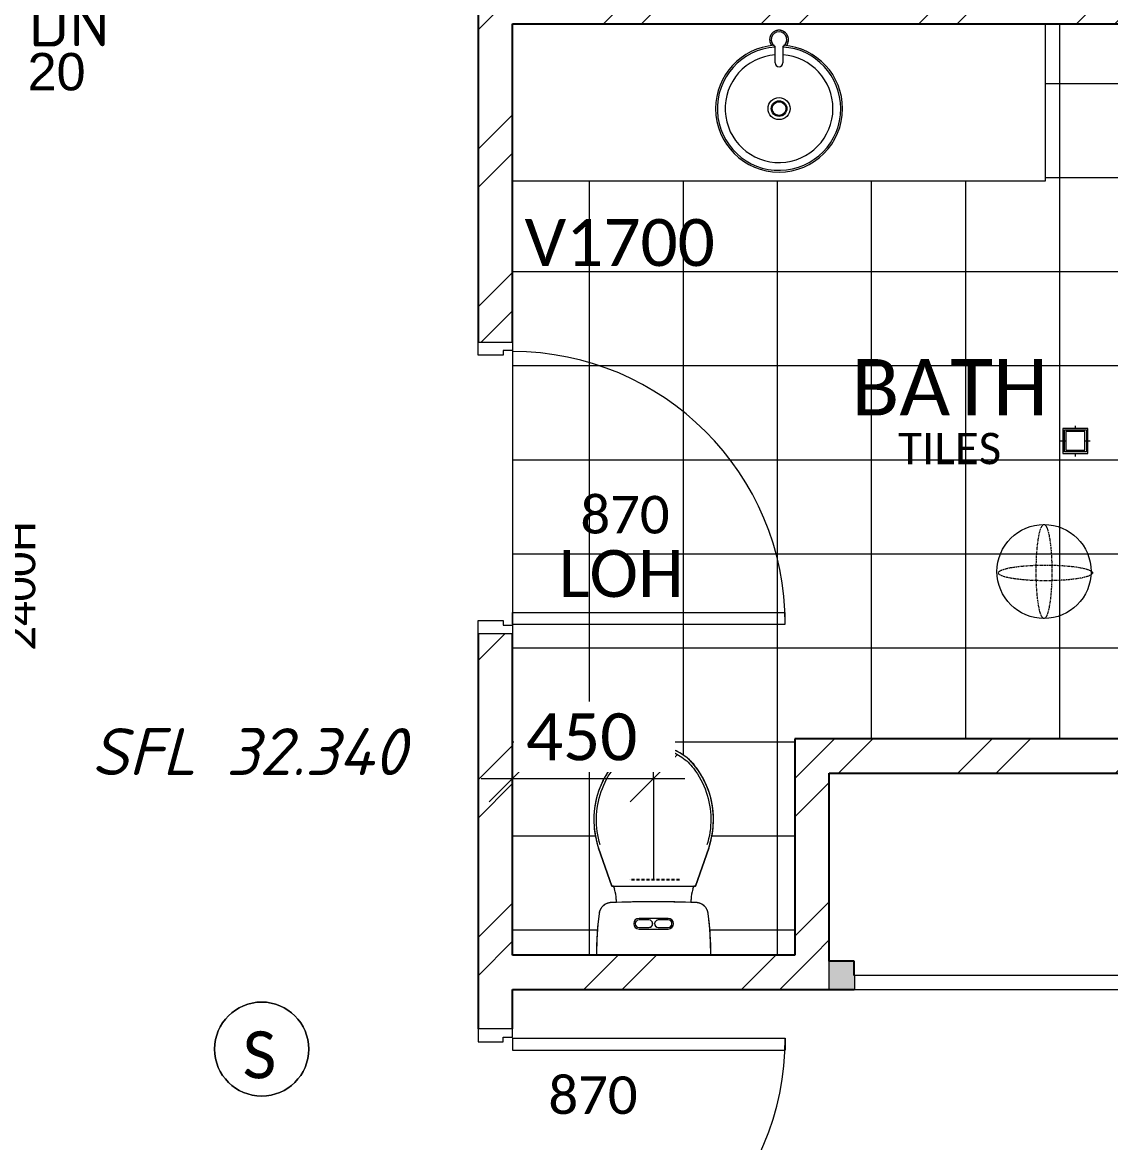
# Model space of a CAD drawing. Header units: millimetres. Extents: x 20072 to 46909, y 1130 to 33990.
# Drawn here: x 34312 to 37783, y 12481 to 16054 of the extents above; entities that cross this region are included whole.
import ezdxf

# ---------------------------------------------------------------- set-up
doc = ezdxf.new("R2010")
doc.units = ezdxf.units.MM
doc.linetypes.add('Dash Dot 3_8_', pattern=[15.875, 9.525, -3.175, 0, -3.175])
doc.linetypes.add('Overhead', pattern=[3.96875, 2.38125, -1.5875])
for name, color, linetype, lineweight in [('A-ANNO-DIMS', 211, 'Continuous', 9), ('A-ANNO-DIMS-100', 211, 'Continuous', 9), ('A-ANNO-IDEN', 131, 'Continuous', 9), ('A-AREA-IDEN', 2, 'Continuous', 9), ('A-DETL', 90, 'Continuous', 9), ('A-DETL-THIN', 151, 'Continuous', 9), ('A-DOOR', 31, 'Continuous', 9), ('A-DOOR-FRAM', 31, 'Continuous', 18), ('A-DOOR-IDEN', 31, 'Continuous', 9), ('A-DOOR-OPNG', 31, 'Continuous', 9), ('A-FLOR', 192, 'Continuous', 9), ('A-FLOR-OVHD', 1, 'Overhead', 9), ('A-FLOR-PATT', 8, 'Continuous', 9), ('A-GENM-IDEN', 13, 'Continuous', 9), ('A-WALL', 113, 'Continuous', 9), ('A-WALL-PATT', 111, 'Continuous', 25), ('E-ELEC-FIXT', 91, 'Continuous', 9), ('G-ANNO-DIMS', 111, 'Continuous', 9), ('G-ANNO-TEXT', 231, 'Continuous', 9), ('I-WALL', 2, 'Continuous', 9), ('P-SANR-FIXT', 6, 'Continuous', 9), ('S-STRS-ANNO', 31, 'Continuous', 9), ('S-STRS-IDEN', 31, 'Continuous', 9)]:
    doc.layers.add(name, color=color, linetype=linetype, lineweight=lineweight)
doc.styles.add('Arial', font='arial.ttf', dxfattribs={"height": 119.0625})
doc.styles.add('Calibri', font='calibri.ttf', dxfattribs={"height": 100})
doc.styles.add('Calibri Light', font='calibril.ttf', dxfattribs={"height": 100})
doc.styles.add('Calibri_1', font='calibri.ttf', dxfattribs={"height": 150})
doc.styles.add('Calibri_2', font='calibri.ttf', dxfattribs={"height": 180})
doc.styles.add('Calibri_3', font='calibri.ttf', dxfattribs={"height": 120})
doc.styles.add('ISOCPEUR', font='ISOCPEUR.ttf', dxfattribs={"height": 150})
doc.styles.add('ISOCPEUR_I', font='', dxfattribs={"height": 150})
doc.styles.get('ISOCPEUR_I').set_extended_font_data('ISOCPEUR', italic=True)
doc.dimstyles.new('1_5mm_Calibri_Orange', dxfattribs={"dimscale": 304.8, "dimtxt": 176.602264, "dimasz": 0.492126, "dimexe": 0.328084, "dimexo": 0.0625, "dimgap": 0, "dimtad": 1, "dimdec": 0, "dimzin": 0, "dimdsep": 46, "dimtxsty": 'Calibri_1', "dimblk1": 'OBLIQUE', "dimblk2": 'OBLIQUE', "dimsah": 1, "dimcen": 0.09, "dimdle": 0.328084, "dimazin": 0, "dimtfac": 1, "dimtdec": 4, "dimtix": 1, "dimtmove": 0, "dimatfit": 3, "dimfxl": 0.984252, "dimfxlon": 1, "dimtvp": 1, "dimtfill": 1, "dimtolj": 1, "dimtzin": 0, "dimarcsym": 2})
pattern_1 = [(45, (0, 0), (-251.4472, 251.4472), []), (45, (0, 381), (-251.4472, 251.4472), [])]

# ---------------------------------------------------------------- blocks, each defined once
blk = doc.blocks.new('Single - Timber Frame  - 870x2400-2599501-2_ MID GROUND FLOOR')
at = {"layer": 'A-DOOR'}
for p, q in [((397, -55), (397, -925)), ((435, -55), (397, -55)), ((435, -55), (435, -925)), ((435, -925), (397, -925))]:
    blk.add_line(p, q, dxfattribs=at)
at = {"layer": 'A-DOOR-FRAM'}
for p, q in [((-423, 55), (-465, 55)), ((-465, 55), (-465, -55)), ((-423, -25), (-423, 55)), ((465, 55), (423, 55)), ((423, 55), (423, -25)), ((465, -55), (465, 55)), ((-438, -55), (-438, -25)), ((-438, -25), (-423, -25)), ((423, -25), (438, -25)), ((438, -25), (438, -55)), ((-465, -55), (-438, -55)), ((438, -55), (465, -55))]:
    blk.add_line(p, q, dxfattribs=at)
at = {"layer": 'A-DOOR-OPNG'}
blk.add_arc((435, -55), 870, 180, 270, dxfattribs=at)
blk = doc.blocks.new('Single - Timber Frame  - 870x2400-2599487-2_ MID GROUND FLOOR')
at = {"layer": 'A-DOOR'}
for p, q in [((435, 925), (397, 925)), ((397, 55), (397, 925)), ((435, 55), (435, 925)), ((435, 55), (397, 55))]:
    blk.add_line(p, q, dxfattribs=at)
at = {"layer": 'A-DOOR-FRAM'}
for p, q in [((-465, 55), (-438, 55)), ((-465, -55), (-465, 55)), ((-438, 55), (-438, 25)), ((438, 55), (465, 55)), ((438, 25), (438, 55)), ((465, 55), (465, -55)), ((-438, 25), (-423, 25)), ((-423, 25), (-423, -55)), ((423, 25), (438, 25)), ((423, -55), (423, 25)), ((-423, -55), (-465, -55)), ((465, -55), (423, -55))]:
    blk.add_line(p, q, dxfattribs=at)
at = {"layer": 'A-DOOR-OPNG'}
blk.add_arc((435, 55), 870, 90, 180, dxfattribs=at)
blk = doc.blocks.new('Toilet _ Wall  Hosted 3-D_ - Type 1-2658576-2_ MID GROUND FLOOR')
at = {"layer": 'P-SANR-FIXT'}
for p, q in [((-8.8, 275), (-50.6, 396.4)), ((-50.6, 396.4), (-8.8, 275)), ((-8.8, 275), (-50.6, 396.4)), ((300.6, 396.4), (258.8, 275)), ((258.8, 275), (300.6, 396.4)), ((300.6, 396.4), (258.8, 275)), ((-3.5, 275), (-8.8, 275)), ((-3.5, 275), (0, 264.8)), ((253.2, 274), (-3.2, 274)), ((253.2, 274), (-3.2, 274)), ((-3.2, 274), (0, 264.8)), ((7.1, 275), (242.9, 275)), ((250, 264.8), (253.5, 275)), ((250, 264.8), (253.2, 274)), ((258.8, 275), (253.5, 275)), ((5.5, 232.2), (5.5, 223)), ((5.5, 232.2), (5.5, 222.7)), ((244.5, 223), (244.5, 232.2)), ((244.5, 222.7), (244.5, 232.2)), ((171.5, 172), (78.5, 172)), ((110, 167), (78.5, 167)), ((78.5, 143), (110, 143)), ((171.5, 167), (140, 167)), ((140, 143), (171.5, 143)), ((78.5, 138), (171.5, 138))]:
    blk.add_line(p, q, dxfattribs=at)
at = {"layer": 'P-SANR-FIXT', "flags": 128}
for points in [[(258.9, 655.7), (254.7, 661), (250.3, 666.1), (245.7, 671), (240.9, 675.7), (235.9, 680.3), (230.8, 684.6), (225.5, 688.7), (220, 692.6), (214.4, 696.3), (208.6, 699.8), (202.7, 703), (196.6, 706), (190.5, 708.7), (184.2, 711.2), (177.9, 713.5), (171.5, 715.5), (165, 717.2), (158.4, 718.7), (151.8, 719.9), (145.1, 720.8), (138.4, 721.5), (131.7, 721.9), (125, 722), (118.2, 721.9), (111.5, 721.5), (104.8, 720.8), (98.1, 719.8), (91.5, 718.6), (85, 717.2), (78.5, 715.4), (72, 713.4), (65.7, 711.2), (59.4, 708.7), (53.3, 706), (47.2, 703), (41.3, 699.7), (35.6, 696.3), (29.9, 692.6), (24.5, 688.7), (19.1, 684.5), (14, 680.2), (9, 675.7), (4.2, 670.9), (-0.3, 666), (-4.7, 660.9), (-8.9, 655.7)], [(-2.3, 650.7), (1.7, 655.7), (5.9, 660.5), (10.3, 665.2), (14.8, 669.7), (19.5, 674), (24.4, 678.1), (29.5, 682.1), (34.7, 685.8), (40, 689.3), (45.5, 692.6), (51.1, 695.6), (56.9, 698.5), (62.7, 701.1), (68.7, 703.5), (74.7, 705.6), (80.8, 707.5), (87, 709.1), (93.3, 710.5), (99.5, 711.7), (105.9, 712.6), (112.3, 713.2), (118.6, 713.6), (122.9, 713.7)], [(125.8, 713.7), (131.4, 713.6), (137.8, 713.2), (144.2, 712.6), (150.5, 711.7), (156.8, 710.5), (163, 709.1), (169.2, 707.5), (175.3, 705.6), (181.4, 703.4), (187.3, 701.1), (193.2, 698.5), (198.9, 695.6), (204.5, 692.6), (210, 689.3), (215.3, 685.8), (220.6, 682), (225.6, 678.1), (230.5, 674), (235.2, 669.7), (239.8, 665.2), (244.1, 660.5), (248.3, 655.6), (252.3, 650.7)], [(-8.9, 655.7), (-15.4, 646.7), (-21.6, 637.5), (-27.5, 628), (-32.9, 618.3), (-38, 608.4), (-42.6, 598.2), (-46.9, 587.9), (-50.7, 577.5), (-54.1, 566.9), (-57.1, 556.2), (-59.6, 545.3), (-61.7, 534.4), (-63.4, 523.4), (-64.6, 512.3), (-65.4, 501.2), (-65.8, 490.1), (-65.7, 479), (-65.1, 467.9), (-64.1, 456.8), (-62.7, 445.7), (-60.8, 434.8), (-58.5, 423.9), (-55.8, 413.1), (-52.6, 402.4), (-50.6, 396.4)], [(-45.2, 406.6), (-48.2, 416.9), (-50.8, 427.4), (-53, 438), (-54.8, 448.6), (-56.1, 459.4), (-57, 470.1), (-57.4, 480.9), (-57.5, 491.7), (-57.1, 502.5), (-56.2, 513.3), (-55, 524), (-53.3, 534.7), (-51.2, 545.2), (-48.6, 555.7), (-45.7, 566.1), (-42.3, 576.4), (-38.5, 586.5), (-34.3, 596.5), (-29.8, 606.2), (-24.8, 615.8), (-19.5, 625.2), (-13.7, 634.4), (-7.7, 643.3), (-2.3, 650.7)], [(252.3, 650.7), (258.6, 641.9), (264.7, 633), (270.3, 623.8), (275.6, 614.4), (280.5, 604.7), (285, 594.9), (289.1, 584.9), (292.8, 574.8), (296.1, 564.5), (299, 554.1), (301.5, 543.6), (303.6, 533), (305.2, 522.3), (306.4, 511.6), (307.1, 500.8), (307.5, 490), (307.4, 479.2), (306.9, 468.4), (305.9, 457.7), (304.5, 447), (302.7, 436.3), (300.5, 425.8), (297.8, 415.3), (295.2, 406.6)], [(300.6, 396.4), (304, 406.9), (307, 417.7), (309.6, 428.5), (311.7, 439.4), (313.4, 450.4), (314.6, 461.5), (315.4, 472.6), (315.8, 483.7), (315.7, 494.9), (315.2, 506), (314.2, 517.1), (312.8, 528.1), (310.9, 539.1), (308.6, 550), (305.9, 560.8), (302.7, 571.4), (299.1, 582), (295.1, 592.3), (290.7, 602.6), (285.9, 612.6), (280.6, 622.4), (275, 632), (269, 641.4), (262.7, 650.6), (258.9, 655.7)], [(-8.8, 275), (-8.4, 275), (-7.2, 275), (-5.3, 275), (-2.8, 275), (0.2, 275), (3.6, 275), (7.1, 275)], [(242.9, 275), (246.4, 275), (249.8, 275), (252.8, 275), (255.3, 275), (257.2, 275), (258.4, 275), (258.8, 275)], [(-10, 222.4), (-11.7, 222.3), (-13.3, 222.2), (-14.9, 221.9), (-16.5, 221.7), (-18.1, 221.3), (-19.7, 220.9), (-21.3, 220.4), (-22.8, 219.9), (-24.4, 219.2), (-25.9, 218.6), (-27.3, 217.9), (-28.8, 217.1), (-30.2, 216.2), (-31.6, 215.3), (-32.9, 214.4), (-34.2, 213.4), (-35.4, 212.3), (-36.7, 211.2), (-37.8, 210.1), (-38.9, 208.9), (-40, 207.6), (-41, 206.4), (-42, 205), (-42.9, 203.7), (-43.8, 202.3), (-44.6, 200.8), (-45.3, 199.4), (-46, 197.9), (-46.7, 196.4), (-47.2, 194.8), (-47.7, 193.3), (-48.2, 191.7), (-48.5, 190.1), (-48.9, 188.5), (-49.1, 186.9), (-49.1, 186.6)], [(-10, 222.4), (-11.7, 222.3), (-13.3, 222.2), (-14.9, 221.9), (-16.5, 221.7), (-18.1, 221.3), (-19.7, 220.9), (-21.3, 220.4), (-22.8, 219.9), (-24.4, 219.2), (-25.9, 218.6), (-27.3, 217.9), (-28.8, 217.1), (-30.2, 216.2), (-31.6, 215.3), (-32.9, 214.4), (-34.2, 213.4), (-35.4, 212.3), (-36.7, 211.2), (-37.8, 210.1), (-38.9, 208.9), (-40, 207.6), (-41, 206.4), (-42, 205), (-42.9, 203.7), (-43.8, 202.3), (-44.6, 200.8), (-45.3, 199.4), (-46, 197.9), (-46.7, 196.4), (-47.2, 194.8), (-47.7, 193.3), (-48.2, 191.7), (-48.5, 190.1), (-48.9, 188.5), (-49.1, 186.9)], [(260, 222.4), (118.5, 225), (-10, 222.4)], [(121.6, 224.9), (118.5, 225), (-10, 222.4)], [(299.1, 186.6), (298.9, 188.3), (298.6, 189.9), (298.2, 191.5), (297.8, 193.1), (297.3, 194.6), (296.7, 196.2), (296.1, 197.7), (295.4, 199.2), (294.7, 200.6), (293.9, 202.1), (293.1, 203.5), (292.1, 204.8), (291.2, 206.2), (290.2, 207.5), (289.1, 208.7), (288, 209.9), (286.8, 211.1), (285.6, 212.2), (284.4, 213.2), (283.1, 214.2), (281.7, 215.2), (280.4, 216.1), (279, 217), (277.5, 217.7), (276.1, 218.5), (274.6, 219.2), (273.1, 219.8), (271.5, 220.3), (269.9, 220.8), (268.4, 221.2), (266.8, 221.6), (265.2, 221.9), (263.5, 222.1), (261.9, 222.3), (260.3, 222.4), (260, 222.4)], [(299.1, 186.6), (298.9, 188.3), (298.6, 189.9), (298.2, 191.5), (297.8, 193.1), (297.3, 194.6), (296.7, 196.2), (296.1, 197.7), (295.4, 199.2), (294.7, 200.6), (293.9, 202.1), (293.1, 203.5), (292.1, 204.8), (291.2, 206.2), (290.2, 207.5), (289.1, 208.7), (288, 209.9), (286.8, 211.1), (285.6, 212.2), (284.4, 213.2), (283.1, 214.2), (281.7, 215.2), (280.4, 216.1), (279, 217), (277.5, 217.7), (276.1, 218.5), (274.6, 219.2), (273.1, 219.8), (271.5, 220.3), (269.9, 220.8), (268.4, 221.2), (266.8, 221.6), (265.2, 221.9), (263.5, 222.1), (261.9, 222.3), (260.3, 222.4)], [(-49.1, 186.6), (-53.6, 145.3), (-56.4, 103.8), (-57.5, 62.2), (-57.5, 55)], [(-49.1, 186.6), (-53.6, 145.3), (-54.7, 128.1)], [(307.5, 55), (306.7, 96.6), (304.2, 138.1), (300, 179.5), (299.1, 186.6)], [(304.9, 126.7), (304.2, 138.1), (300, 179.5), (299.1, 186.6)], [(-55.6, 115.2), (-56.4, 103.8), (-57.5, 62.2), (-57.5, 55)], [(307.5, 55), (306.7, 96.6), (305.6, 113.8)]]:
    blk.add_lwpolyline(points, dxfattribs=at)
at = {"layer": 'P-SANR-FIXT'}
for centre, radius, start, end in [((125, 553.7), 168.3, 37.3018, 142.6982), ((212.5, 487), 278.3, 142.6982, 199.0186), ((212.5, 487), 278.3, 142.6982, 153.9623), ((37.5, 487), 278.3, 340.9814, 37.3018), ((37.5, 487), 278.3, 26.0377, 37.3018), ((212.5, 487), 278.3, 187.7545, 199.0186), ((37.5, 487), 278.3, 340.9814, 352.2455), ((-94.5, 232.2), 100, 360, 19.0186), ((-94.5, 232.2), 100, 360, 19.0186), ((344.5, 232.2), 100, 160.9814, 180), ((344.5, 232.2), 100, 160.9814, 180), ((-8.5, 181.5), 41, 92.186, 172.728), ((-8.5, 181.5), 41, 105.6119, 109.4086), ((125, -3315), 3540, 87.814, 92.186), ((258.5, 181.5), 41, 7.272, 87.814), ((258.5, 181.5), 41, 70.817, 74.3881), ((982.5, 55), 1040, 172.728, 180), ((-8.5, 181.5), 41, 155.731, 159.3021), ((-8.5, 181.5), 41, 132.457, 134.7599), ((258.5, 181.5), 41, 47.543, 49.9332), ((258.5, 181.5), 41, 20.6979, 24.4946), ((-732.5, 55), 1040, 0, 7.272), ((78.5, 155), 17, 90, 270), ((78.5, 155), 12, 90, 270), ((78.5, 155), 12, 90, 270), ((110, 155), 12, 270, 90), ((110, 155), 12, 270, 300), ((110, 155), 12, 330, 60), ((140, 155), 12, 90, 270), ((140, 155), 12, 150, 240), ((140, 155), 12, 105, 135), ((171.5, 155), 17, 270, 90), ((171.5, 155), 12, 270, 90), ((171.5, 155), 12, 270, 60)]:
    blk.add_arc(centre, radius, start, end, dxfattribs=at)
blk = doc.blocks.new('Vanity_Optional_Plinth - Standard Depth-2457422-2_ MID GROUND FLOOR')
at = {"layer": 'P-SANR-FIXT'}
for p, q in [((903.8, -297.9), (903.8, 202.1)), ((-796.2, -297.9), (903.8, -297.9))]:
    blk.add_line(p, q, dxfattribs=at)
blk.add_circle((53.8, -67.9), 25, dxfattribs=at)
blk = doc.blocks.new('RC-Tap Mixer horizontal face - Bath_ Shr Set-1083017-2_ MID GROUND FLOOR')
at = {"layer": 'P-SANR-FIXT'}
for p, q in [((-20, -15), (-20, -19)), ((-12.5, -74.1), (-12.5, -21.7)), ((12.5, -21.7), (12.5, -74.1)), ((20, -19), (20, -15))]:
    blk.add_line(p, q, dxfattribs=at)
at = {"layer": 'P-SANR-FIXT', "flags": 128}
for points in [[(0, 30), (-1.2, 30), (-2.4, 29.9), (-3.6, 29.8), (-4.8, 29.6), (-6, 29.4), (-7.1, 29.1), (-8.3, 28.8), (-9.4, 28.5), (-10.6, 28.1), (-11.7, 27.6), (-12.8, 27.1), (-13.9, 26.6), (-14.9, 26), (-15.9, 25.4), (-16.9, 24.8), (-17.9, 24.1), (-18.9, 23.3), (-19.8, 22.6), (-20.7, 21.7), (-21.5, 20.9), (-22.3, 20), (-23.1, 19.1), (-23.9, 18.2), (-24.6, 17.2), (-25.2, 16.2), (-25.9, 15.2), (-26.5, 14.1), (-27, 13.1), (-27.5, 12), (-28, 10.9), (-28.4, 9.7), (-28.7, 8.6), (-29.1, 7.4), (-29.3, 6.3), (-29.6, 5.1), (-29.7, 3.9), (-29.9, 2.7), (-30, 1.5), (-30, 0.3), (-30, -0.9), (-29.9, -2.1), (-29.8, -3.3), (-29.7, -4.5), (-29.5, -5.6), (-29.2, -6.8), (-28.9, -8), (-28.6, -9.1), (-28.2, -10.3), (-27.8, -11.4), (-27.3, -12.5), (-26.8, -13.6), (-26.2, -14.6), (-25.6, -15.7), (-24.9, -16.7), (-24.3, -17.7), (-23.5, -18.6)], [(23.1, -19.1), (23.9, -18.2), (24.6, -17.2), (25.2, -16.2), (25.9, -15.2), (26.5, -14.1), (27, -13.1), (27.5, -12), (28, -10.9), (28.4, -9.7), (28.7, -8.6), (29.1, -7.4), (29.3, -6.3), (29.6, -5.1), (29.7, -3.9), (29.9, -2.7), (30, -1.5), (30, -0.3), (30, 0.9), (29.9, 2.1), (29.8, 3.3), (29.7, 4.5), (29.5, 5.6), (29.2, 6.8), (28.9, 8), (28.6, 9.1), (28.2, 10.3), (27.8, 11.4), (27.3, 12.5), (26.8, 13.6), (26.2, 14.6), (25.6, 15.7), (24.9, 16.7), (24.3, 17.7), (23.5, 18.6), (22.8, 19.5), (22, 20.4), (21.1, 21.3), (20.3, 22.1), (19.4, 22.9), (18.4, 23.7), (17.5, 24.4), (16.5, 25.1), (15.5, 25.7), (14.4, 26.3), (13.4, 26.9), (12.3, 27.4), (11.2, 27.8), (10, 28.3), (8.9, 28.6), (7.8, 29), (6.6, 29.3), (5.4, 29.5), (4.2, 29.7), (3, 29.8), (1.8, 29.9), (0.6, 30), (0, 30)]]:
    blk.add_lwpolyline(points, dxfattribs=at)
at = {"layer": 'P-SANR-FIXT'}
for centre, radius, start, end in [((0, 0), 30, 151.7213, 167.3118), ((0, 0), 25, 90, 240), ((0, 0), 25, 156.7609, 169.3835), ((0, 0), 25, 157.9693, 169.3835), ((0, 0), 25, 153.4349, 164.0852), ((0, 0), 30, 120.7313, 132.0992), ((0, 0), 25, 126, 134.0395), ((0, 0), 25, 126, 134.0395), ((0, 0), 25, 121.7175, 130.992), ((0, 0), 30, 90, 98.8196), ((0, 0), 30, 81.1804, 90), ((0, 0), 25, 300, 90), ((0, 0), 25, 49.008, 58.2825), ((0, 0), 25, 45.9605, 54), ((0, 0), 25, 45.9605, 54), ((0, 0), 30, 47.9008, 59.2687), ((0, 0), 25, 15.9148, 26.5651), ((0, 0), 25, 10.6165, 23.2391), ((0, 0), 25, 10.6165, 22.0307), ((0, 0), 30, 12.8825, 22.2676), ((0, 0), 30, 192.8825, 202.2676), ((0, 0), 25, 185.1524, 195.9185), ((0, 0), 25, 190.6941, 203.346), ((0, 0), 25, 192.0883, 203.346), ((0, 0), 25, 213.4819, 216.8699), ((0, 0), 25, 225.9718, 230.403), ((0, 0), 25, 309.597, 314.0282), ((0, 0), 25, 323.1301, 326.5181), ((0, 0), 25, 336.654, 349.3059), ((0, 0), 25, 336.654, 347.9117), ((0, 0), 25, 344.0815, 354.8476), ((0, 0), 30, 332.9495, 347.3118), ((0, -74.1), 12.5, 180, 360)]:
    blk.add_arc(centre, radius, start, end, dxfattribs=at)
blk = doc.blocks.new('3 panel robe door _stretchable_ - 2400-2340459-2_ MID GROUND FLOOR')
at = {"layer": 'A-DOOR', "lineweight": 18}
for p, q in [((-458.2, 45), (-1358.2, 45)), ((-1358.2, 45), (-1358.2, 0)), ((-458.2, 0), (-458.2, 45)), ((1341.8, 45), (441.8, 45)), ((441.8, 45), (441.8, 0)), ((1341.8, 0), (1341.8, 45)), ((-1358.2, 0), (-458.2, 0)), ((441.8, 0), (-458.2, 0)), ((-458.2, 0), (-458.2, -45)), ((441.8, -45), (441.8, 0)), ((441.8, 0), (1341.8, 0)), ((-458.2, -45), (441.8, -45))]:
    blk.add_line(p, q, dxfattribs=at)
blk = doc.blocks.new('Smoke Alarm - Smoke Alarm-1911059-2_ MID GROUND FLOOR')
at = {"layer": 'E-ELEC-FIXT'}
blk.add_circle((0, 0), 150, dxfattribs=at)
for start, end in [(360, 180), (180, 360)]:
    blk.add_arc((0, 0), 150, start, end, dxfattribs=at)
blk = doc.blocks.new('874300W_BK_File_Rfa_151277_ori_2016Sep14134925 - Artisan 405 Round Above Counter - 0 Tap Holes-2537396-2_ MID GROUND FLOOR')
at = {"layer": 'P-SANR-FIXT'}
for radius in [35, 22]:
    blk.add_circle((0, 0), radius, dxfattribs=at)
for radius, start, end in [(202.5, 94.3052, 180), (196.9, 93.6853, 360), (196.9, 360, 86.3629), (202.5, 360, 85.6948), (171.9, 94.2357, 360), (171.9, 360, 85.7643), (202.5, 180, 360)]:
    blk.add_arc((0, 0), radius, start, end, dxfattribs=at)
blk = doc.blocks.new('tile grate 80 - 1000x80-2561614-2_ MID GROUND FLOOR')
at = {"layer": 'P-SANR-FIXT'}
for p, q in [((-107.6, 40), (-187.6, 40)), ((-187.6, 40), (-187.6, -40)), ((-147.6, 40), (-147.6, 48.5)), ((-107.6, -40), (-107.6, 40)), ((-182.6, -35), (-182.6, 35)), ((-182.6, 35), (-112.6, 35)), ((-177.6, 30), (-177.6, -30)), ((-117.6, 30), (-177.6, 30)), ((-147.6, 30), (-147.6, 35)), ((-117.6, -30), (-117.6, 30)), ((-112.6, 35), (-112.6, -35)), ((-197.6, 0), (-187.6, 0)), ((-182.6, 0), (-177.6, 0)), ((-112.6, -35), (-182.6, -35)), ((-177.6, -30), (-117.6, -30)), ((-147.6, -35), (-147.6, -30)), ((-117.6, 0), (-112.6, 0)), ((-107.6, 0), (-99.9, 0)), ((-187.6, -40), (-107.6, -40)), ((-147.6, -50), (-147.6, -40))]:
    blk.add_line(p, q, dxfattribs=at)
blk = doc.blocks.new('DIMBLOCK131-2_ MID GROUND FLOOR')
at = {"layer": 'A-ANNO-DIMS-100'}
for p, q in [((35875.4, 13642.7), (35875.4, 13942.7)), ((36325.4, 13642.7), (36325.4, 13742.7)), ((35875.4, 13642.7), (35950.4, 13717.7)), ((36325.4, 13642.7), (36400.4, 13717.7)), ((35775.4, 13642.7), (36425.4, 13642.7)), ((35875.4, 13642.7), (35800.4, 13567.7)), ((35875.4, 13642.7), (35875.4, 13542.7)), ((36325.4, 13642.7), (36250.4, 13567.7)), ((36325.4, 13642.7), (36325.4, 13319.9))]:
    blk.add_line(p, q, dxfattribs=at)
at = {"layer": 'A-ANNO-DIMS-100', "color": 0, "insert": (35918.1, 13850.6), "char_height": 150, "width": 437.742, "attachment_point": 1, "line_spacing_factor": 1.158048, "style": 'Calibri_1', "bg_fill": 3, "box_fill_scale": 1.25, "bg_fill_color": 9, "bg_fill_true_color": 13158600, "bg_fill_transparency": 0}
blk.add_mtext('450', dxfattribs=at)
blk = doc.blocks.new('_Oblique')
at = {"color": 0, "linetype": 'ByBlock', "lineweight": -2}
blk.add_line((-0.5, -0.5), (0.5, 0.5), dxfattribs=at)

msp = doc.modelspace()

# ---------------------------------------------------------------- hatches: boundary and pattern name
at = {"layer": 'A-FLOR-PATT'}
h = msp.add_hatch(dxfattribs=at)
h.set_pattern_fill('FP_3', color=256, style=0, pattern_type=2)
h.set_pattern_definition([(0, (37920.45, 14659.46), (0, 300), []), (90, (37920.45, 14659.46), (-300, 2e-14), [])])
h.paths.add_polyline_path([(35875.4, 13079.5), (36142.9, 13079.5), (36146.6, 13161.7), (36152.5, 13214.2), (36159.7, 13230.4), (36173.1, 13242.1), (36190.6, 13246.9), (36205.9, 13247.2), (36205.2, 13265.4), (36204.5, 13273.2), (36196.9, 13299.5), (36191.7, 13299.5), (36147.4, 13431), (36137.2, 13474), (36135.5, 13501.1), (36135.7, 13532.7), (36140, 13563.2), (36145.9, 13588.3), (36160.8, 13628.4), (36165.8, 13638.4), (36195.1, 13683.8), (36223.6, 13712), (36254.4, 13730.1), (36266.6, 13735.4), (36290.1, 13742.1), (36310.1, 13745.4), (36325.4, 13746.3), (36352.6, 13743.9), (36379.9, 13736.8), (36391.9, 13732.6), (36423.8, 13714.2), (36433.6, 13706.8), (36444.1, 13696), (36462.1, 13675.6), (36489.6, 13629.8), (36502.7, 13595.1), (36507.1, 13582.1), (36512.4, 13555.4), (36515.7, 13527.8), (36514.6, 13488.3), (36512.2, 13467.9), (36497.4, 13410.2), (36458.8, 13299.5), (36453.6, 13298.5), (36450.4, 13289.2), (36446.4, 13273.2), (36445, 13247.2), (36464.7, 13245.7), (36480.2, 13240.5), (36493.4, 13227.8), (36499.6, 13211), (36506.4, 13128.2), (36507.9, 13079.5), (36775.4, 13079.5), (36775.4, 13769.5), (38675.4, 13769.5), (38675.4, 16049.5), (37575.4, 16049.5), (37575.4, 15549.5), (35875.4, 15549.5), (35875.4, 13383.2)])
h.paths.add_polyline_path([(36186.7, 13207.9), (36186, 13208.9), (36186, 13208.2)])
h.paths.add_polyline_path([(36189.8, 13211.1), (36190.3, 13211.9), (36189.8, 13211.4)])
h.paths.add_polyline_path([(39714.9, 13769.5), (39714.9, 16049.5), (39216.7, 16049.5), (39216.7, 16046.5), (39206.8, 16046.5), (39207.6, 16020.2), (39244, 16019.7), (39250.8, 16016.1), (39257, 16006.5), (39272.3, 16004.1), (39285, 16000.3), (39294.1, 15995.4), (39297.1, 15992.6), (39299.4, 15986.9), (39299.4, 15972.8), (39297, 15967), (39289.9, 15961.7), (39278.7, 15957.3), (39264.4, 15954.1), (39248, 15952.5), (39225.5, 15952.9), (39206.8, 15955.6), (39191.2, 15960.6), (39185.4, 15963.9), (39185.4, 15949.5), (39700.4, 15949.5), (39700.4, 15869.5), (39185.4, 15869.5), (39185.4, 15811.1), (39216.6, 15804.5), (39245, 15790.3), (39269, 15769.4), (39287.9, 15740.3), (39297.6, 15713.1), (39300.3, 15681.5), (39295, 15650.1), (39282, 15621.1), (39262, 15596.3), (39236.5, 15577.4), (39207, 15565.5), (39175.4, 15561.5), (39143.9, 15565.5), (39114.4, 15577.4), (39088.8, 15596.3), (39068.9, 15621.1), (39055.9, 15650.1), (39050.5, 15681.5), (39053.3, 15713.1), (39064, 15743.1), (39081.9, 15769.4), (39105.9, 15790.3), (39134.3, 15804.5), (39165.4, 15811.1), (39165.4, 15869.5), (38700.4, 15869.5), (38700.4, 13769.5)])
h.paths.add_polyline_path([(38245.8, 14464.5), (38195, 14464.5), (38133.5, 14469.9), (38073.8, 14485.8), (38017.7, 14512), (37967.1, 14547.4), (37923.4, 14591.1), (37888, 14641.8), (37861.8, 14697.8), (37845.8, 14757.5), (37840.4, 14819.1), (37840.4, 15609.9), (37845.8, 15671.4), (37861.8, 15731.1), (37888, 15787.2), (37923.4, 15837.8), (37967.1, 15881.5), (38017.7, 15917), (38073.8, 15943.1), (38133.5, 15959.1), (38195, 15964.5), (38245.8, 15964.5), (38307.4, 15959.1), (38367.1, 15943.1), (38423.1, 15917), (38473.8, 15881.5), (38518.6, 15836.2), (38552.9, 15787.2), (38579.1, 15731.1), (38595.1, 15671.4), (38600.4, 15609.9), (38600.4, 14819.1), (38595.1, 14757.5), (38579.1, 14697.8), (38552.9, 14641.8), (38517.5, 14591.1), (38473.8, 14547.4), (38423.1, 14512), (38367.1, 14485.8), (38307.4, 14469.9)])
h.paths.add_polyline_path([(37710.4, 14679.5), (37630.4, 14679.5), (37630.4, 14759.5), (37710.4, 14759.5), (37710.4, 14684.5)])
h.paths.add_polyline_path([(37705.4, 14684.5), (37705.4, 14754.5), (37635.4, 14754.5), (37635.4, 14684.5), (37700.4, 14684.5)])
h.paths.add_polyline_path([(37700.4, 14689.5), (37640.4, 14689.5), (37640.4, 14749.5), (37700.4, 14749.5)])
h.paths.add_polyline_path([(39695.4, 15874.5), (39695.4, 15944.5), (39185.4, 15944.5), (39185.4, 15939.5), (39690.4, 15939.5), (39690.4, 15879.5), (39185.4, 15879.5), (39185.4, 15874.5), (39690.4, 15874.5)])
h.paths.add_polyline_path([(38710.4, 15874.5), (39165.4, 15874.5), (39165.4, 15879.5), (38710.4, 15879.5), (38710.4, 15939.5), (39165.4, 15939.5), (39165.4, 15944.5), (38705.4, 15944.5), (38705.4, 15874.5)])
h.paths.add_polyline_path([(38872.1, 15949.5), (39165.4, 15949.5), (39165.4, 15990), (39160.6, 15995.7), (39158.7, 16002.9), (39160.2, 16010.3), (39164.8, 16016.4), (39168, 16018.5), (39176.7, 16020.2), (39176.7, 16046.5), (39166.7, 16046.5), (39166.7, 16049.5), (38700.4, 16049.5), (38700.4, 15949.5), (38710.4, 15949.5)])
at = {"layer": 'A-WALL-PATT', "lineweight": 9}
h = msp.add_hatch(dxfattribs=at)
h.set_pattern_fill('FP_1', color=256, style=0, pattern_type=2)
h.set_pattern_definition(pattern_1)
h.paths.add_polyline_path([(35875.4, 9859.5), (35875.4, 11914.5), (35765.4, 11914.5), (35765.4, 9859.5)])
h.paths.add_polyline_path([(35765.4, 12844.5), (35875.4, 12844.5), (35875.4, 14104.5), (35765.4, 14104.5), (35765.4, 12911.8)])
h.paths.add_polyline_path([(35845.4, 15034.5), (35875.4, 15034.5), (35875.4, 16879.5), (35765.4, 16879.5), (35765.4, 15034.5)])
h.paths.add_polyline_path([(35845.4, 17659.5), (35875.4, 17659.5), (35875.4, 23089.5), (35765.4, 23089.5), (35765.4, 17659.5)])
h = msp.add_hatch(dxfattribs=at)
h.set_pattern_fill('FP_1', color=256, style=0, pattern_type=2)
h.set_pattern_definition(pattern_1)
h.paths.add_polyline_path([(39310.4, 16049.5), (39310.4, 16159.5), (35875.4, 16159.5), (35875.4, 16049.5), (39225.5, 16049.5)])
h = msp.add_hatch(dxfattribs=at)
h.set_pattern_fill('FP_1', color=256, style=0, pattern_type=2)
h.set_pattern_definition(pattern_1)
h.paths.add_polyline_path([(36775.4, 13079.5), (36885.4, 13079.5), (36885.4, 13769.5), (36775.4, 13769.5), (36775.4, 13383.2)])
h = msp.add_hatch(dxfattribs=at)
h.set_pattern_fill('FP_1', color=256, style=0, pattern_type=2)
h.set_pattern_definition(pattern_1)
h.paths.add_polyline_path([(36885.4, 13659.5), (39714.9, 13659.5), (39714.9, 13769.5), (36885.4, 13769.5)])
h = msp.add_hatch(dxfattribs=at)
h.set_pattern_fill('FP_1', color=256, style=0, pattern_type=2)
h.set_pattern_definition(pattern_1)
h.paths.add_polyline_path([(35875.4, 12969.5), (36885.4, 12969.5), (36885.4, 13079.5), (35875.4, 13079.5)])
h = msp.add_hatch(color=256, dxfattribs=at)
h.paths.add_polyline_path([(39665.4, 12969.5), (39714.9, 12969.5), (39714.9, 13059.5), (39665.4, 13059.5), (39665.4, 13014.5)])
h.paths.add_polyline_path([(36965.4, 12969.5), (36965.4, 13059.5), (36885.4, 13059.5), (36885.4, 12969.5)])

# ---------------------------------------------------------------- linework, layer by layer
at = {"layer": 'A-DETL', "linetype": 'Dash Dot 3_8_', "lineweight": 25}
msp.add_line((36408, 13319.5), (36248, 13319.5), dxfattribs=at)
at = {"layer": 'A-DETL-THIN'}
msp.add_circle((37570.4, 14302.9), 150, dxfattribs=at)
at = {"layer": 'A-FLOR'}
msp.add_line((35875.4, 15007.5), (35875.4, 14131.5), dxfattribs=at)
at = {"layer": 'A-FLOR-OVHD'}
for centre, major_axis in [((37570.4, 14302.9), (0, 150)), ((37575, 14298.4), (150, 0))]:
    msp.add_ellipse(centre, major_axis=major_axis, ratio=0.166667, dxfattribs=at)
at = {"layer": 'A-WALL', "lineweight": 25}
for p, q in [((35765.4, 16879.5), (35765.4, 15034.5)), ((35875.4, 15034.5), (35875.4, 16049.5)), ((35875.4, 16049.5), (39166.7, 16049.5)), ((35765.4, 14104.5), (35765.4, 12844.5)), ((35875.4, 13079.5), (35875.4, 14104.5)), ((36775.4, 13769.5), (36775.4, 13079.5)), ((39714.9, 13769.5), (36775.4, 13769.5)), ((36885.4, 13059.5), (36885.4, 13659.5)), ((36885.4, 13659.5), (39714.9, 13659.5)), ((36775.4, 13079.5), (35875.4, 13079.5)), ((35875.4, 12844.5), (35875.4, 12969.5)), ((35875.4, 12969.5), (36885.4, 12969.5))]:
    msp.add_line(p, q, dxfattribs=at)
at = {"layer": 'A-WALL'}
msp.add_line((36885.4, 12969.5), (36885.4, 13059.5), dxfattribs=at)
at = {"layer": 'I-WALL', "lineweight": 25}
for p, q in [((36965.4, 13059.5), (36885.4, 13059.5)), ((36965.4, 13014.5), (36965.4, 13059.5)), ((36885.4, 12969.5), (36965.4, 12969.5))]:
    msp.add_line(p, q, dxfattribs=at)

# ---------------------------------------------------------------- block references
at = {"layer": 'A-DOOR'}
for name, p, rotation in [('Single - Timber Frame  - 870x2400-2599487-2_ MID GROUND FLOOR', (35820.4, 14569.5), 269.9999999999999), ('3 panel robe door _stretchable_ - 2400-2340459-2_ MID GROUND FLOOR', (38307.3, 13014.5), 180), ('Single - Timber Frame  - 870x2400-2599501-2_ MID GROUND FLOOR', (35820.4, 12379.5), 89.99999999999991)]:
    msp.add_blockref(name, p, dxfattribs=dict(at, rotation=rotation))
at = {"layer": 'E-ELEC-FIXT'}
msp.add_blockref('Smoke Alarm - Smoke Alarm-1911059-2_ MID GROUND FLOOR', (35075.4, 12779.5), dxfattribs=at)
at = {"layer": 'P-SANR-FIXT'}
for name, p in [('Vanity_Optional_Plinth - Standard Depth-2457422-2_ MID GROUND FLOOR', (36671.7, 15847.4)), ('RC-Tap Mixer horizontal face - Bath_ Shr Set-1083017-2_ MID GROUND FLOOR', (36725.4, 15999.5)), ('874300W_BK_File_Rfa_151277_ori_2016Sep14134925 - Artisan 405 Round Above Counter - 0 Tap Holes-2537396-2_ MID GROUND FLOOR', (36725.4, 15779.5)), ('tile grate 80 - 1000x80-2561614-2_ MID GROUND FLOOR', (37818, 14719.5)), ('Toilet _ Wall  Hosted 3-D_ - Type 1-2658576-2_ MID GROUND FLOOR', (36200.4, 13024.5))]:
    msp.add_blockref(name, p, dxfattribs=at)

# ---------------------------------------------------------------- texts
at = {"layer": 'A-ANNO-IDEN', "insert": (35014.8, 12836.1), "char_height": 150, "width": 136.287, "attachment_point": 1, "style": 'Calibri_1'}
msp.add_mtext('S', dxfattribs=at)
at = {"layer": 'A-AREA-IDEN', "attachment_point": 1}
for s, insert, char_height, width, style in [('BATH', (36956.4, 14980.6), 180, 769.62, 'Calibri_2'), ('TILES', (37105.4, 14745.2), 100, 408.861, 'Calibri Light')]:
    msp.add_mtext(s, dxfattribs=dict(at, insert=insert, char_height=char_height, width=width, style=style))
at = {"layer": 'A-DOOR-IDEN', "char_height": 120, "width": 360.759, "attachment_point": 1, "style": 'Calibri_3'}
for insert in [(36092, 14544.2), (35989.9, 12692.4)]:
    msp.add_mtext('870', dxfattribs=dict(at, insert=insert))
at = {"layer": 'A-GENM-IDEN', "insert": (34253.5, 14049.8), "char_height": 100, "width": 505.063, "attachment_point": 1, "rotation": 90, "style": 'Calibri'}
msp.add_mtext('2400H', dxfattribs=at)
at = {"layer": 'G-ANNO-TEXT', "color": 11, "insert": (35914, 15427.3), "char_height": 150, "width": 777.637, "attachment_point": 1, "style": 'Calibri_1'}
msp.add_mtext('V1700', dxfattribs=at)
at = {"layer": 'G-ANNO-TEXT', "color": 7, "insert": (36022.6, 14371.4), "char_height": 150, "width": 513.08, "attachment_point": 1, "style": 'Calibri_1'}
msp.add_mtext('LOH', dxfattribs=at)
at = {"layer": 'S-STRS-ANNO', "insert": (34328.9, 15956.8), "char_height": 119.06, "width": 219.776, "attachment_point": 1, "line_spacing_factor": 0.941778, "style": 'Arial'}
msp.add_mtext('20', dxfattribs=at)
at = {"layer": 'S-STRS-IDEN', "insert": (34332.5, 16127.8), "char_height": 150, "width": 286.069, "attachment_point": 1, "line_spacing_factor": 1.135194, "style": 'ISOCPEUR'}
msp.add_mtext('DN', dxfattribs=at)

# ---------------------------------------------------------------- next in the draw order: texts
at = {"layer": 'G-ANNO-DIMS', "insert": (34531.9, 13803.5), "char_height": 150, "width": 1193.029, "attachment_point": 1, "line_spacing_factor": 1.135194, "style": 'ISOCPEUR_I', "bg_fill": 3, "box_fill_scale": 1.25, "bg_fill_color": 9, "bg_fill_true_color": 13158600, "bg_fill_transparency": 0}
msp.add_mtext('SFL 32.340', dxfattribs=at)

# ---------------------------------------------------------------- next in the draw order: dimensions: what is measured, and where the dimension line sits
at = {"layer": 'A-ANNO-DIMS'}
dim = msp.add_linear_dim(base=(36325.4, 13642.7), p1=(35875.4, 13942.7), p2=(36325.4, 13319.9), dimstyle='1_5mm_Calibri_Orange', override={"dimpost": '<>', "dimfxl": 768.413073}, dxfattribs=at)
dim.commit()
dim.dimension.update_dxf_attribs({"geometry": 'DIMBLOCK131-2_ MID GROUND FLOOR', "text_midpoint": (36100.4, 13719.6)})

doc.saveas('drawing.dxf')
